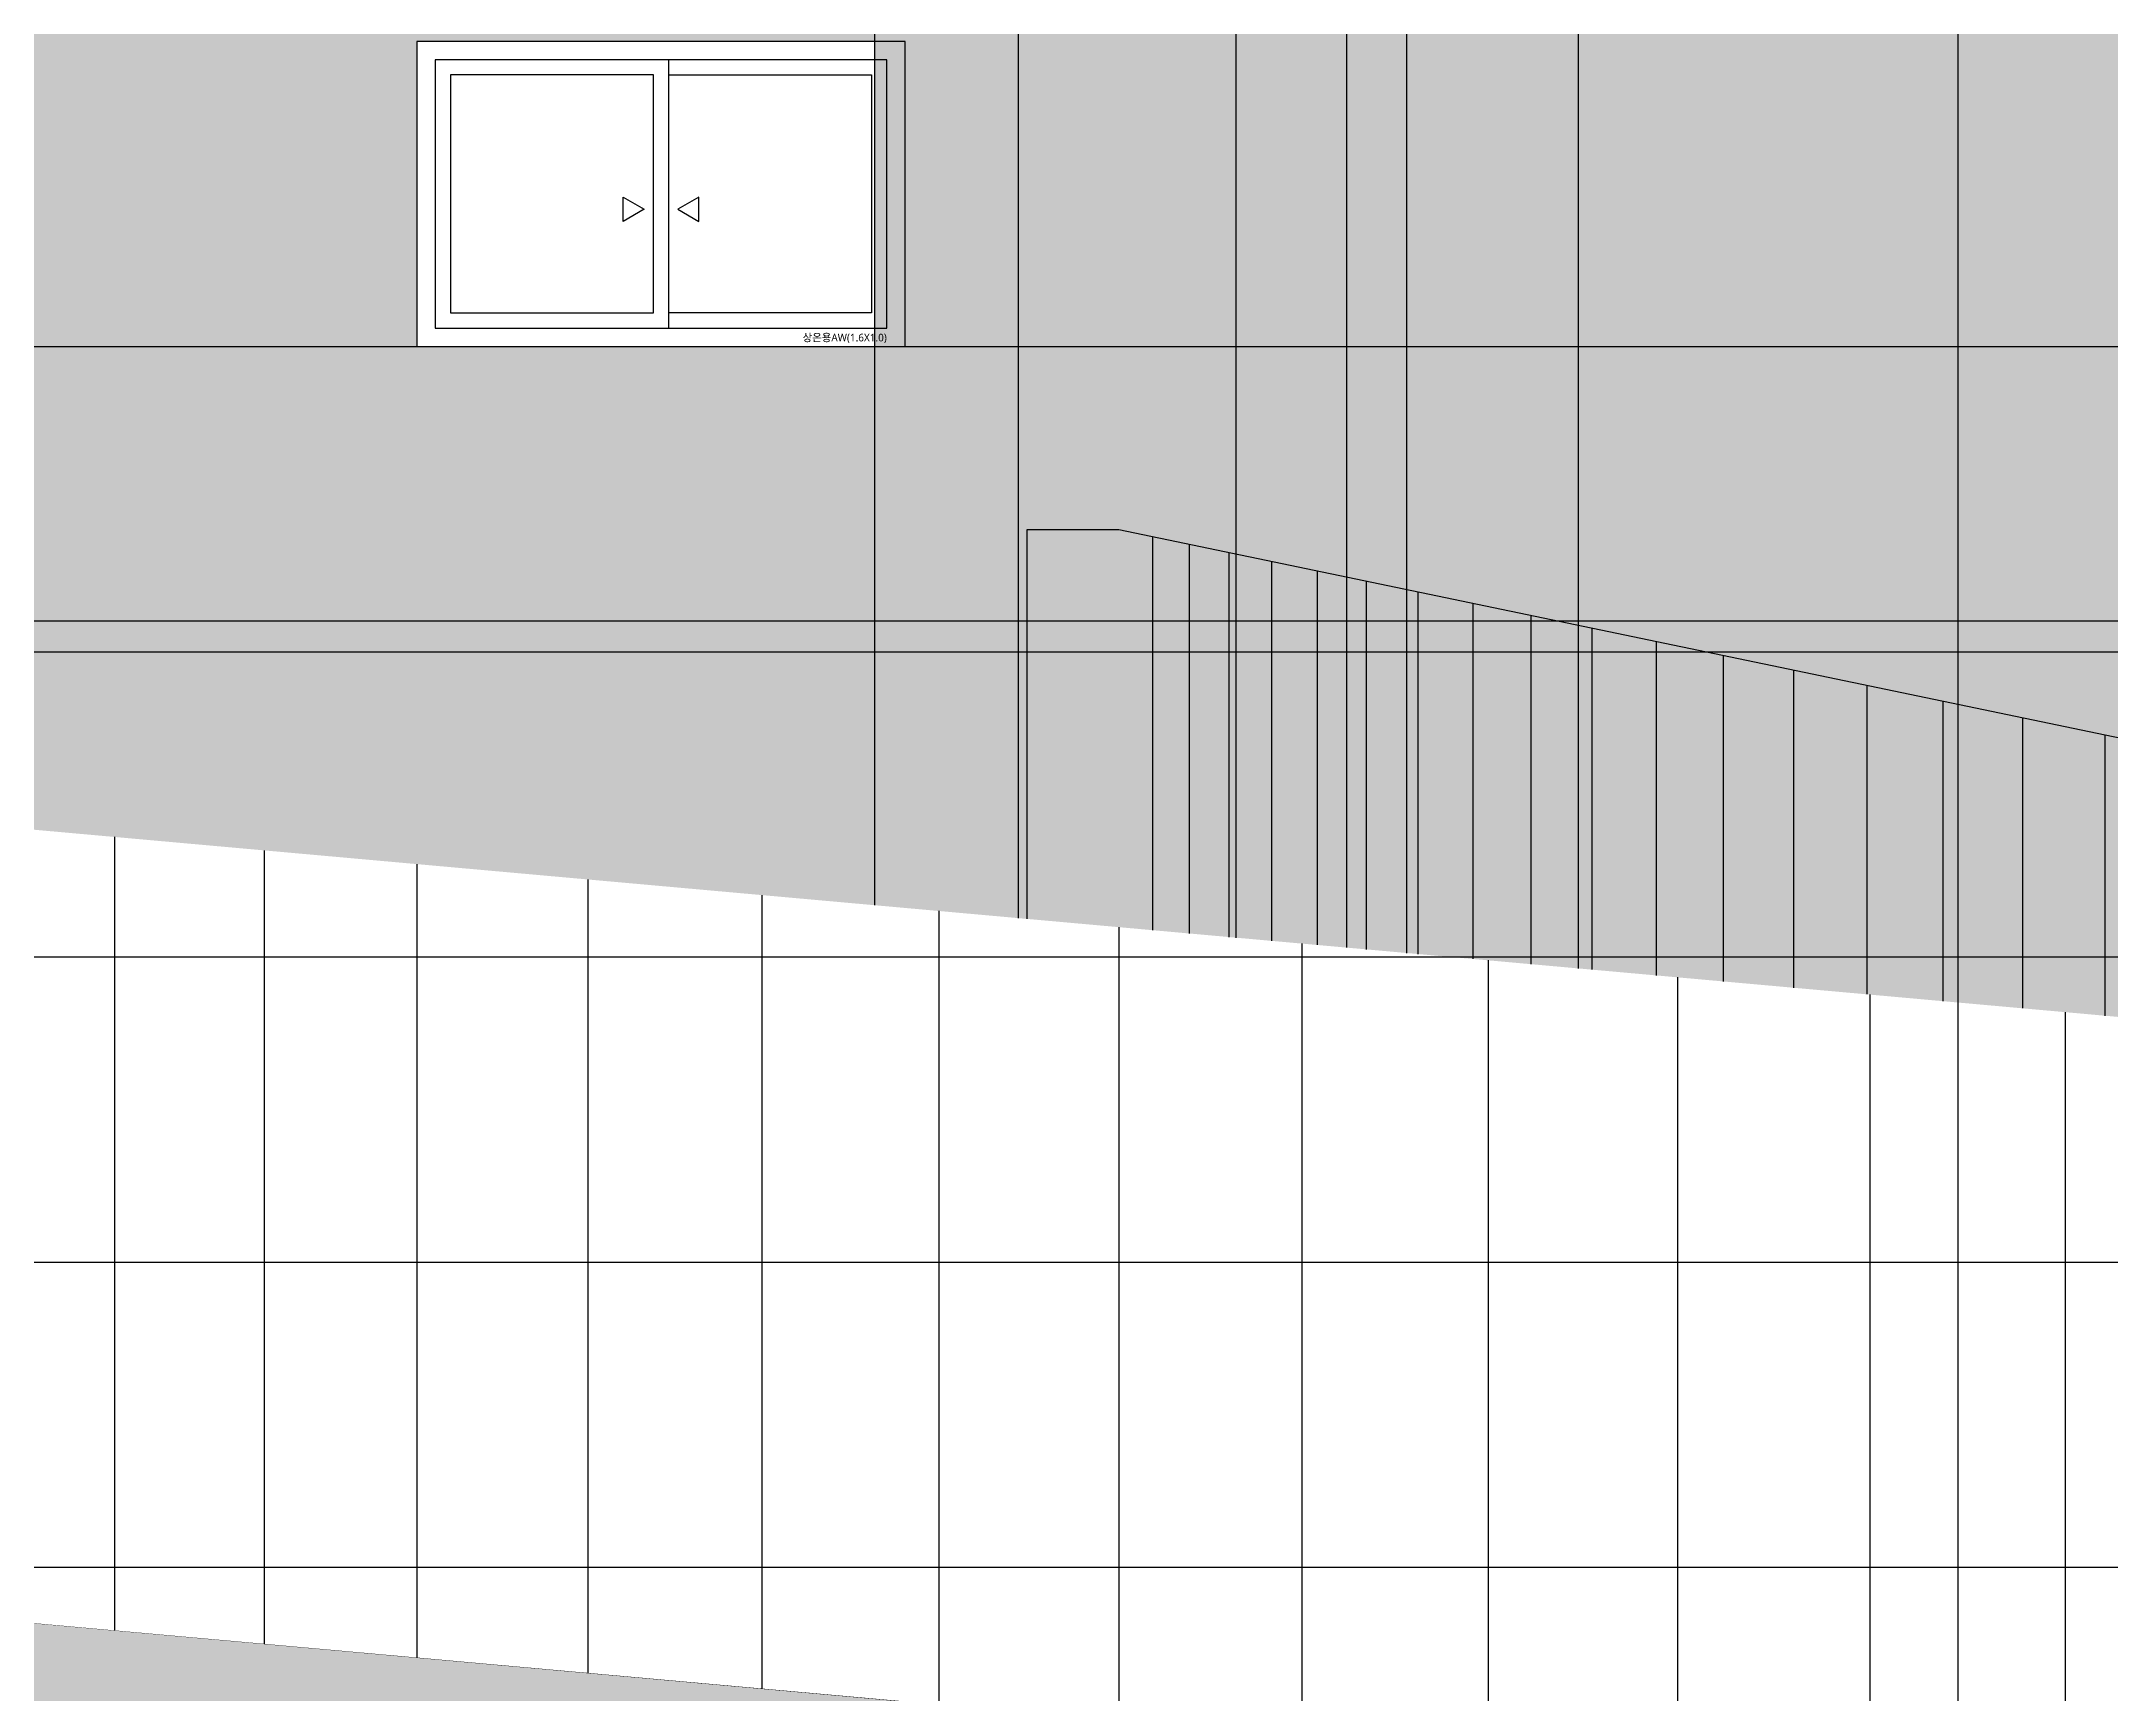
# Model space of a CAD drawing. Header units: millimetres. Extents: x 37653813 to 38677796, y 586285 to 874285.
# Drawn here: x 38230786 to 38237566, y 656920 to 662334 of the extents above; entities that cross this region are included whole.
import ezdxf

# ---------------------------------------------------------------- set-up
doc = ezdxf.new("R2010")
doc.units = ezdxf.units.MM
doc.header["$LTSCALE"] = 1000
doc.header["$MEASUREMENT"] = 0
doc.layers.get('0').update_dxf_attribs({"linetype": 'CONTINUOUS'})
doc.layers.get('Defpoints').update_dxf_attribs({"color": 161, "linetype": 'CONTINUOUS'})
for name, color, linetype in [('cen', 1, 'CONTINUOUS'), ('ELE-3', 7, 'CONTINUOUS'), ('ELE4', 4, 'CONTINUOUS'), ('HAT-251', 251, 'CONTINUOUS'), ('RAMP-ELE2', 4, 'CONTINUOUS'), ('WAL', 3, 'CONTINUOUS'), ('WID', 4, 'CONTINUOUS'), ('WIN-G', 252, 'CONTINUOUS'), ('램프좌측면', 7, 'CONTINUOUS'), ('먹-적색 14', 14, 'CONTINUOUS'), ('먹-적색(가로선) 26', 26, 'CONTINUOUS')]:
    doc.layers.add(name, color=color, linetype=linetype)
doc.styles.add('나눔바른고딕', font='NanumBarunGothic.ttf')

# ---------------------------------------------------------------- blocks, each defined once
blk = doc.blocks.new('sdmklfsdfsdf')
at = {"layer": 'cen', "ltscale": 5}
blk.add_line((38172115.7, 796642.5), (38329335, 796642.5), dxfattribs=at)
blk = doc.blocks.new('1600x1000 AW')
at = {"ltscale": 1000}
blk.add_wipeout([(200, 0), (1800, 0), (1800, 1000), (200, 1000)], dxfattribs=at).dxf.layer = 'WID'
at = {"layer": 'WID', "ltscale": 1000}
blk.add_line((1025, 940), (1025, 60), dxfattribs=at)
for points in [[(200, 0), (1800, 0), (1800, 1000), (200, 1000)], [(260, 60), (1740, 60), (1740, 940), (260, 940)]]:
    blk.add_lwpolyline(points, close=True, dxfattribs=at)
at = {"layer": 'WIN-G'}
for points in [[(975, 890), (310, 890), (310, 110), (975, 110)], [(875.7, 490), (945, 450), (875.7, 410)], [(1124.3, 490), (1055, 450), (1124.3, 410)]]:
    blk.add_lwpolyline(points, close=True, dxfattribs=at)
blk.add_lwpolyline([(1025, 890), (1690, 890), (1690, 110), (1025, 110)], dxfattribs=at)
at = {"layer": 'Defpoints', "style": '나눔바른고딕'}
blk.add_text('상온용AW(1.6X1.0)', height=25, dxfattribs=at).set_placement((1464, 16.8))
blk = doc.blocks.new('램프 서측입면')
at = {"layer": 'ELE4', "ltscale": 0.1}
for p, q in [((14200, 21324.4), (14200, 22600)), ((14500, 20000), (14500, 21297.5)), ((13200, 20700), (13200, 21250)), ((14200, 21250), (13200, 21250))]:
    blk.add_line(p, q, dxfattribs=at)
at = {"layer": 'HAT-251', "ltscale": 0.1}
blk.add_line((1300, 21200), (13200, 21200), dxfattribs=at)
at = {"layer": 'RAMP-ELE2', "ltscale": 0.1}
for p, q in [((14500, 22600), (25500, 20309.3)), ((14500, 20000), (14500, 21297.5)), ((25500, 17709.3), (0, 20000))]:
    blk.add_line(p, q, dxfattribs=at)
at = {"layer": 'WAL', "color": 4, "ltscale": 10000}
for p, q in [((14200, 22600), (14500, 22600)), ((14200, 20000), (14500, 20000))]:
    blk.add_line(p, q, dxfattribs=at)
blk.add_wipeout([(0, 20000), (0, 22600), (25500, 20309.3), (25500, 17709.3)]).dxf.layer = 'RAMP-ELE2'
at = {"layer": 'HAT-251', "ltscale": 0.1}
h = blk.add_hatch(color=256, dxfattribs=at)
h.dxf.hatch_style = 1
h.paths.add_polyline_path([(13700.3, 21369.3), (14171.3, 21327), (14171.3, 28727), (13700.3, 28769.3)])
h = blk.add_hatch(color=256, dxfattribs=at)
h.dxf.hatch_style = 1
h.paths.add_polyline_path([(14171.3, 21327), (15247, 21230.4), (15247, 28630.4), (14171.3, 28727)])
h = blk.add_hatch(color=256, dxfattribs=at)
h.dxf.hatch_style = 1
h.paths.add_polyline_path([(15247, 21230.4), (16006.3, 21162.1), (16006.3, 28562.1), (15247, 28630.4)])
at = {"layer": 'ELE-3', "ltscale": 1000}
for points in [[(13700.3, 21369.3), (13700.3, 28769.3)], [(14171.3, 21327), (14171.3, 28727)], [(14884.5, 21262.9), (14884.5, 28662.9)], [(15247, 21230.4), (15247, 28630.4)], [(15443.4, 21212.7), (15443.4, 28612.7)], [(16006.3, 21162.1), (16006.3, 28562.1)]]:
    blk.add_lwpolyline(points, dxfattribs=at)
at = {"layer": 'HAT-251', "ltscale": 0.1}
for p, q in [((14610, 22577.1), (14610, 21287.6)), ((14730, 22552.1), (14730, 21276.8)), ((14860, 22525), (14860, 21265.1)), ((15000, 22495.9), (15000, 21252.5)), ((15150, 22464.6), (15150, 21239.1)), ((15310, 22431.3), (15310, 21224.7)), ((15480, 22395.9), (15480, 21209.4)), ((15660, 22358.4), (15660, 21193.3)), ((15850, 22318.9), (15850, 21176.2)), ((16050, 22277.2), (16050, 21158.2)), ((16260, 22233.5), (16260, 21139.4)), ((16480, 22187.7), (16480, 21119.6)), ((16710, 22139.8), (16710, 21098.9)), ((16950, 22089.8), (16950, 21077.4)), ((17200, 22037.7), (17200, 21054.9)), ((17460, 21983.6), (17460, 21031.6)), ((17730, 21927.4), (17730, 21007.3)), ((11210, 21593), (11210, 18993)), ((11700, 21549), (11700, 18949)), ((12200, 21504.1), (12200, 18904.1)), ((12760, 21453.8), (12760, 18853.8)), ((13330, 21402.6), (13330, 18802.6)), ((13910, 21350.5), (13910, 18750.5)), ((14500, 21297.5), (14500, 18697.5)), ((15100, 21243.6), (15100, 18643.6)), ((15710, 21188.8), (15710, 18588.8)), ((16330, 21133.1), (16330, 18533.1)), ((16960, 21076.5), (16960, 18476.5)), ((17600, 21019), (17600, 18419))]:
    blk.add_line(p, q, dxfattribs=at)

msp = doc.modelspace()

# ---------------------------------------------------------------- hatches: boundary and pattern name
at = {"layer": '먹-적색 14', "ltscale": 0.1}
h = msp.add_hatch(dxfattribs=at)
h.set_pattern_fill('DOTS', color=256, scale=3000)
h.paths.add_polyline_path([(38263416.3, 691934.4), (38256416.3, 691934.4), (38256416.3, 691934.4), (38219816.3, 691934.4), (38219816.3, 639334.4), (38275566.3, 639334.4), (38275566.3, 691934.4)])

# ---------------------------------------------------------------- linework, layer by layer
at = {"layer": '먹-적색(가로선) 26', "ltscale": 0.1}
msp.add_lwpolyline([(38220716.3, 661334.4), (38275566.3, 661334.4)], dxfattribs=at)

# ---------------------------------------------------------------- next in the draw order: block references
at = {"layer": '먹-적색 14'}
msp.add_blockref('1600x1000 AW', (38231816.3, 661334.4), dxfattribs=at)

# ---------------------------------------------------------------- next in the draw order: block references
at = {"xscale": -1}
msp.add_blockref('sdmklfsdfsdf', (76523541.7, -136208.1), dxfattribs=at)

# ---------------------------------------------------------------- next in the draw order: block references
at = {"layer": '램프좌측면'}
msp.add_blockref('램프 서측입면', (38219816.3, 638134.4), dxfattribs=at)

# ---------------------------------------------------------------- next in the draw order: linework, layer by layer
at = {"layer": 'cen', "ltscale": 5}
msp.add_lwpolyline([(38237066.3, 613334.4), (38237066.3, 700227.2)], dxfattribs=at)
at = {"layer": '먹-적색(가로선) 26', "ltscale": 0.1}
for points in [[(38220716.3, 660334.4), (38275566.3, 660334.4)], [(38220716.3, 659334.4), (38275566.3, 659334.4)], [(38220716.3, 658334.4), (38275566.3, 658334.4)], [(38220716.3, 657334.4), (38275566.3, 657334.4)]]:
    msp.add_lwpolyline(points, dxfattribs=at)

doc.saveas('drawing.dxf')
